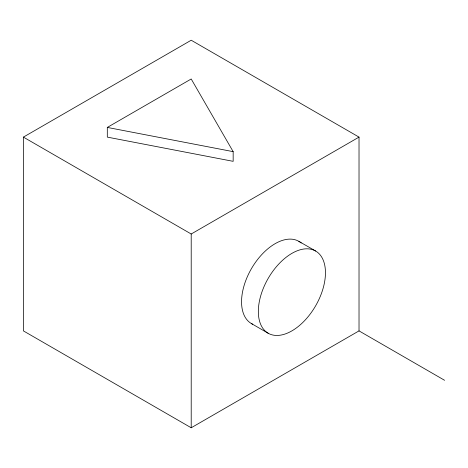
<?xml version="1.0" encoding="UTF-8"?>
<svg xmlns="http://www.w3.org/2000/svg" width="468" height="468" viewBox="0 0 468 468"><rect width="100%" height="100%" fill="white"/><g stroke="black" fill="none" stroke-linecap="round" stroke-linejoin="round"><path stroke-width="0.7" d="M23.4 137.112L191.207 40.23L359.02 137.112L359.02 330.888L191.207 427.77L23.4 330.888L23.4 137.112L191.207 234L359.02 137.112M107.307 127.425L191.207 78.987L233.163 151.65L233.163 161.337L107.307 137.112L107.307 127.425L233.163 151.65M298.847 241.336L315.625 251.023A47.461 27.401 -60 0 1 300.579 324.546A47.461 27.401 -60 0 1 259.477 300.819A47.461 27.401 -60 0 1 315.625 251.023M359.02 330.888L444.6 380.297M251.38 323.546L268.164 333.234M191.207 234L191.207 427.77M252.65 324.201A47.461 27.401 -60 0 1 252.012 267.667A47.461 27.401 -60 0 1 301.193 242.991"/></g></svg>
